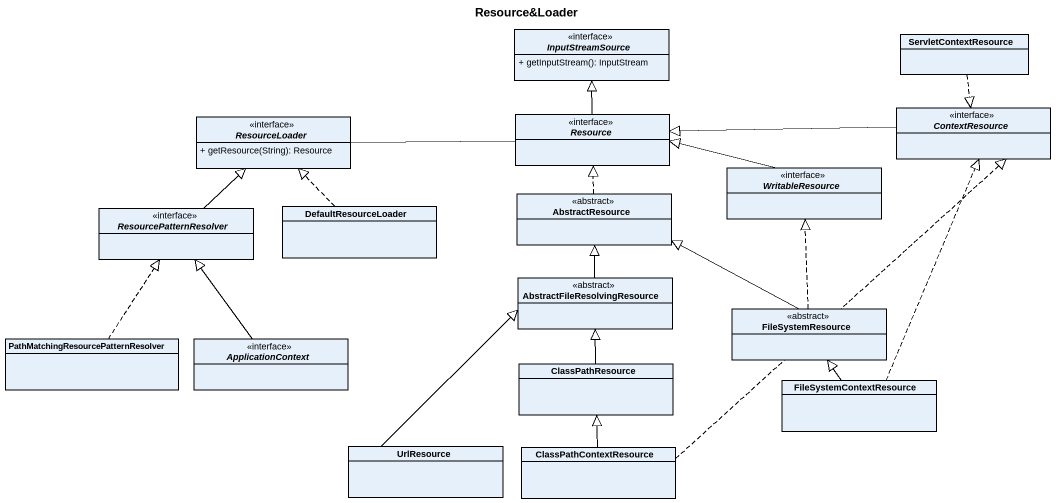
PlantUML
@startuml
title Resource&Loader
hide circle
hide empty members
skinparam classAttributeIconSize 0
interface InputStreamSource <<interface>> {
  + getInputStream(): InputStream
}
class ServletContextResource
interface Resource <<interface>>
interface ContextResource <<interface>>
interface ResourceLoader <<interface>> {
  + getResource(String): Resource
}
class AbstractResource <<abstract>>
interface WritableResource <<interface>>
interface ResourcePatternResolver <<interface>>
class DefaultResourceLoader
class "AbstractFileResolvingResource" as AbstractFileResolvingResourc <<abstract>>
class FileSystemResource <<abstract>>
class "PathMatchingResourcePatternResolver" as PathMatchingResourcePatternR
interface ApplicationContext <<interface>>
class ClassPathResource
class FileSystemContextResource
class UrlResource
class ClassPathContextResource
ServletContextResource ..|> ContextResource
Resource -up-|> InputStreamSource
ContextResource -left-|> Resource
ResourceLoader -right- Resource
AbstractResource .up.|> Resource
WritableResource -left-|> Resource
ResourcePatternResolver -up-|> ResourceLoader
DefaultResourceLoader .up.|> ResourceLoader
AbstractFileResolvingResourc -up-|> AbstractResource
FileSystemResource -left-|> AbstractResource
FileSystemResource .up.|> WritableResource
PathMatchingResourcePatternR .up.|> ResourcePatternResolver
ApplicationContext -up-|> ResourcePatternResolver
ClassPathResource -up-|> AbstractFileResolvingResourc
FileSystemContextResource .up.|> ContextResource
FileSystemContextResource -up-|> FileSystemResource
UrlResource -up-|> AbstractFileResolvingResourc
ClassPathContextResource .up.|> ContextResource
ClassPathContextResource -up-|> ClassPathResource
@enduml
